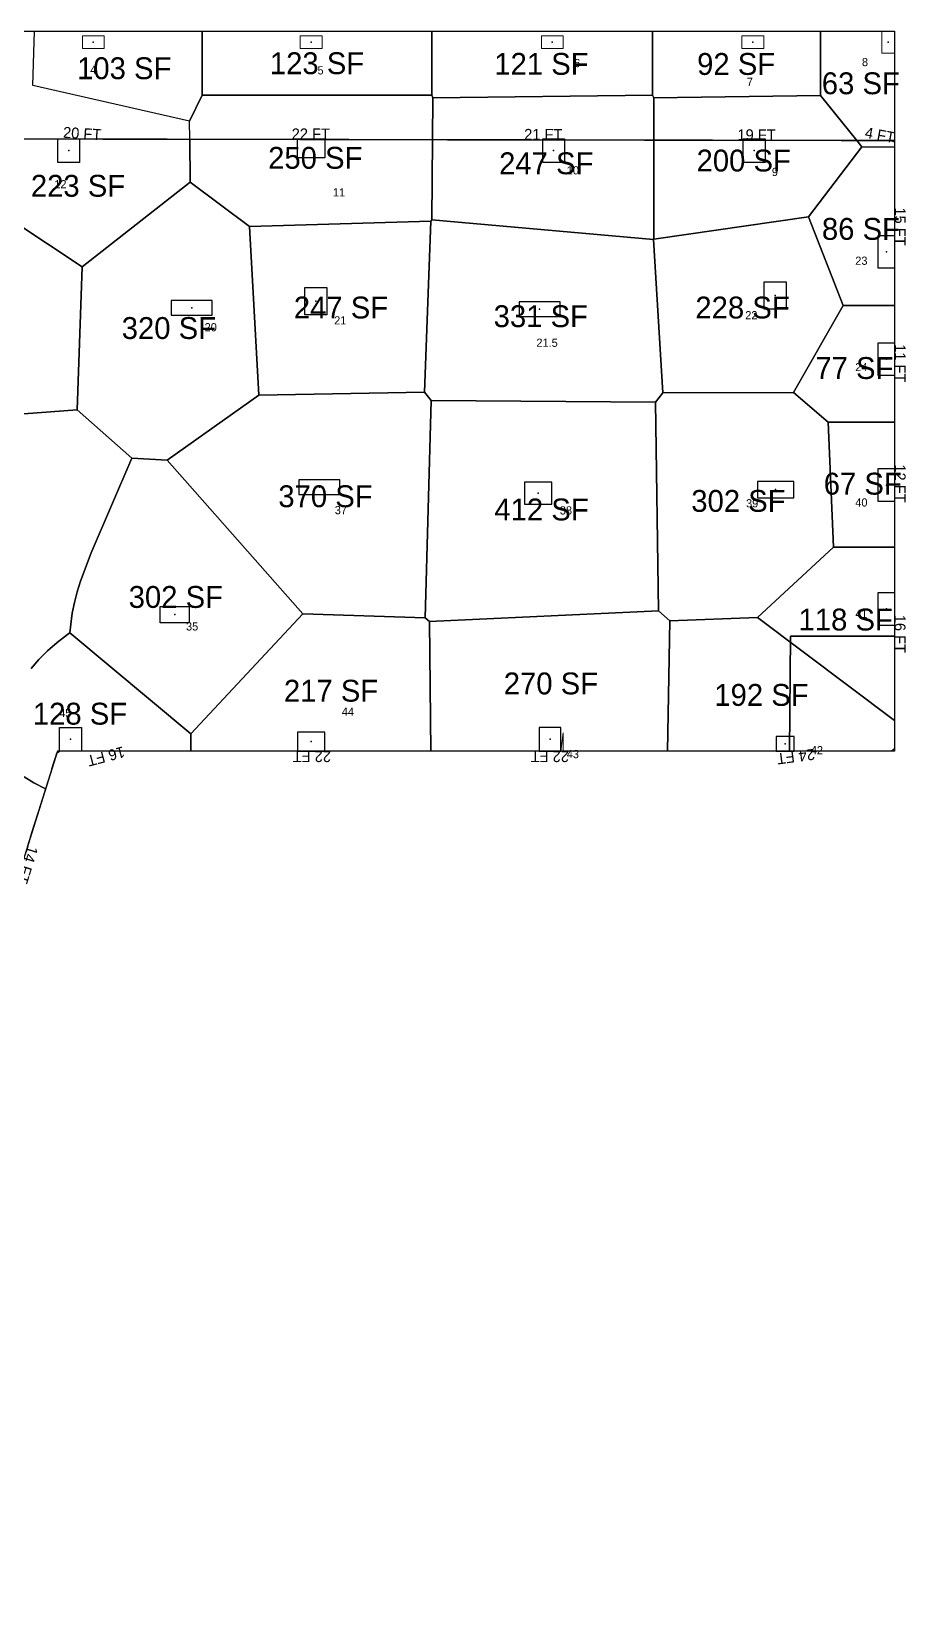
# Model space of a CAD drawing. Header units: metres. Extents: x 29 to 12657, y -13 to 49076.
# Drawn here: x 11687 to 12646, y 12000 to 13716 of the extents above; entities that cross this region are included whole.
import ezdxf
from ezdxf.enums import TextEntityAlignment as Align

# ---------------------------------------------------------------- set-up
doc = ezdxf.new("R2010")
doc.units = ezdxf.units.M
doc.layers.add('COL-IDEN', color=171, linetype='Continuous', lineweight=30)
doc.layers.add('COLS', color=52, linetype='Continuous', lineweight=20)
for name, color, linetype in [('FLOOR_4_AREA_LABELS', 3, 'Continuous'), ('FLOOR_4_BOUNDARY', 5, 'Continuous'), ('FLOOR_4_COLUMNS', 7, 'Continuous'), ('FLOOR_4_FASCADE_COLUMNS', 30, 'Continuous'), ('FLOOR_4_FASCADE_WALLS', 4, 'Continuous'), ('FLOOR_4_LARGE_TRIBUTARY', 6, 'Continuous'), ('FLOOR_4_TRIBUTARY_COL_1', 2, 'Continuous'), ('FLOOR_4_TRIBUTARY_COL_10', 2, 'Continuous'), ('FLOOR_4_TRIBUTARY_COL_11', 2, 'Continuous'), ('FLOOR_4_TRIBUTARY_COL_12', 2, 'Continuous'), ('FLOOR_4_TRIBUTARY_COL_13', 2, 'Continuous'), ('FLOOR_4_TRIBUTARY_COL_2', 2, 'Continuous'), ('FLOOR_4_TRIBUTARY_COL_3', 2, 'Continuous'), ('FLOOR_4_TRIBUTARY_COL_33', 2, 'Continuous'), ('FLOOR_4_TRIBUTARY_COL_34', 2, 'Continuous'), ('FLOOR_4_TRIBUTARY_COL_35', 2, 'Continuous'), ('FLOOR_4_TRIBUTARY_COL_36', 2, 'Continuous'), ('FLOOR_4_TRIBUTARY_COL_38', 2, 'Continuous'), ('FLOOR_4_TRIBUTARY_COL_39', 2, 'Continuous'), ('FLOOR_4_TRIBUTARY_COL_4', 2, 'Continuous'), ('FLOOR_4_TRIBUTARY_COL_40', 2, 'Continuous'), ('FLOOR_4_TRIBUTARY_COL_41', 2, 'Continuous'), ('FLOOR_4_TRIBUTARY_COL_42', 2, 'Continuous'), ('FLOOR_4_TRIBUTARY_COL_43', 2, 'Continuous'), ('FLOOR_4_TRIBUTARY_COL_44', 2, 'Continuous'), ('FLOOR_4_TRIBUTARY_COL_45', 2, 'Continuous'), ('FLOOR_4_TRIBUTARY_COL_46', 2, 'Continuous'), ('FLOOR_4_TRIBUTARY_COL_48', 2, 'Continuous'), ('FLOOR_4_TRIBUTARY_COL_49', 2, 'Continuous'), ('FLOOR_4_TRIBUTARY_COL_5', 2, 'Continuous'), ('FLOOR_4_TRIBUTARY_COL_52', 2, 'Continuous'), ('FLOOR_4_TRIBUTARY_COL_53', 2, 'Continuous'), ('FLOOR_4_WALL_TRIBUTARY_49', 1, 'Continuous'), ('SLAB-BALCONY', 3, 'Continuous'), ('SLAB-RESIDENTIAL', 6, 'Continuous')]:
    doc.layers.add(name, color=color, linetype=linetype)

msp = doc.modelspace()

# ---------------------------------------------------------------- linework, layer by layer
at = {"layer": 'COLS'}
for points in [[(11743.2, 13697.2), (11743.2, 13711.2), (11767.2, 13711.2), (11767.2, 13697.2)], [(11982.2, 13697.2), (11982.2, 13711.2), (12006.2, 13711.2), (12006.2, 13697.2)], [(12246.7, 13697.2), (12246.7, 13711.2), (12270.7, 13711.2), (12270.7, 13697.2)], [(12466.7, 13697.2), (12490.7, 13697.2), (12490.7, 13711.2), (12466.7, 13711.2)], [(12620.2, 13692.2), (12620.2, 13716.2), (12634.2, 13716.2), (12634.2, 13692.2)], [(12270.6, 12946.2), (12270.6, 12926.2), (12268.2, 12926.2)], [(12244.2, 12926.2), (12242.6, 12926.2)]]:
    msp.add_lwpolyline(points, close=True, dxfattribs=at)
at = {"layer": 'COLS', "lineweight": 30}
for points in [[(11716.2, 13572.2), (11716.2, 13598.2), (11740.2, 13598.2), (11740.2, 13572.2)], [(11979.2, 13577.2), (11979.2, 13598.2), (12009.2, 13598.2), (12009.2, 13577.2)], [(12248.2, 13572.2), (12248.2, 13598.2), (12272.2, 13598.2), (12272.2, 13572.2)], [(12468.2, 13572.2), (12468.2, 13598.2), (12492.2, 13598.2), (12492.2, 13572.2)], [(12616.2, 13456.2), (12616.2, 13492.2), (12634.2, 13492.2), (12634.2, 13456.2)], [(11987.2, 13405.1), (11987.2, 13435.1), (12011.2, 13435.1), (12011.2, 13405.1)], [(12491.2, 13411.2), (12491.2, 13441.2), (12515.2, 13441.2), (12515.2, 13411.2)], [(11840.7, 13420.8), (11840.7, 13404.8), (11885.7, 13404.8), (11885.7, 13420.8)], [(12267.2, 13403.1), (12267.2, 13419.1), (12222.2, 13419.1), (12222.2, 13403.1)], [(12616.2, 13338.4), (12616.2, 13374.4), (12634.2, 13374.4), (12634.2, 13338.4)], [(12616.2, 13200.2), (12616.2, 13236.2), (12634.2, 13236.2), (12634.2, 13200.2)], [(12025.7, 13207.9), (12025.7, 13223.9), (11980.7, 13223.9), (11980.7, 13207.9)], [(12228.2, 13197.4), (12258.2, 13197.4), (12258.2, 13221.4), (12228.2, 13221.4)], [(12483.7, 13204.2), (12523.7, 13204.2), (12523.7, 13222.2), (12483.7, 13222.2)], [(12616.2, 13064.2), (12616.2, 13100.2), (12634.2, 13100.2), (12634.2, 13064.2)], [(11828.5, 13067.1), (11828.5, 13085.1), (11860.5, 13085.1), (11860.5, 13067.1)], [(11718.2, 12926.2), (11718.2, 12952.2), (11742.2, 12952.2), (11742.2, 12926.2)], [(11979.2, 12926.2), (12009.2, 12926.2), (12009.2, 12947.2), (11979.2, 12947.2)], [(12244.2, 12926.2), (12268.2, 12926.2), (12268.2, 12952.2), (12244.2, 12952.2)], [(12524.2, 12942.2), (12504.2, 12942.2), (12504.2, 12926.2), (12524.2, 12926.2)]]:
    msp.add_lwpolyline(points, close=True, dxfattribs=at)
at = {"layer": 'FLOOR_4_BOUNDARY'}
for points in [[(10822.4, 13107), (11008, 13656.2), (11028.3, 13716.2), (11115.7, 13716.2), (11637.7, 13716.2), (11636.2, 13598.2), (12634.3, 13596.3), (12634.2, 13052.2), (12634.2, 12926.2), (12519, 12926.2), (12519, 12926.2), (11715.8, 12926.2), (11439.9, 12048.5), (11439.9, 12000.5), (10637.5, 12003.6), (10450.4, 12003.6), (10822.4, 13107)], [(12634.3, 13596.3), (11636.2, 13598.2), (11637.7, 13716.2), (12634.2, 13716.2), (12634.3, 13596.3)]]:
    msp.add_lwpolyline(points, close=True, dxfattribs=at)
at = {"layer": 'FLOOR_4_COLUMNS'}
for p in [(11755.2, 13704.2), (11994.2, 13704.2), (12258.7, 13704.2), (12478.7, 13704.2), (12627.2, 13704.2), (11728.2, 13585.2), (11994.2, 13587.7), (12260.2, 13585.2), (12480.2, 13585.2), (12625.2, 13474.2), (11999.2, 13420.1), (12503.2, 13426.2), (11863.2, 13412.8), (12244.7, 13411.1), (12625.2, 13356.4), (12003.2, 13215.9), (12503.7, 13213.2), (12625.2, 13218.2), (12243.2, 13209.4), (11844.5, 13076.1), (12625.2, 13082.2), (11730.2, 12939.2), (11994.2, 12936.7), (12256.2, 12939.2), (12514.2, 12934.2)]:
    msp.add_point(p, dxfattribs=at)
at = {"layer": 'FLOOR_4_FASCADE_COLUMNS'}
for points in [[(11681.7, 13598.1), (11687.7, 13598.1), (11693.7, 13598.1), (11699.7, 13598.1), (11705.7, 13598.1), (11711.7, 13598), (11717.7, 13598), (11723.7, 13598), (11729.7, 13598), (11735.7, 13598), (11741.7, 13598), (11747.7, 13598), (11753.7, 13598), (11759.7, 13598), (11765.7, 13597.9), (11771.7, 13597.9), (11777.7, 13597.9), (11783.7, 13597.9), (11789.7, 13597.9), (11795.7, 13597.9), (11801.7, 13597.9), (11807.7, 13597.9), (11813.7, 13597.9), (11819.7, 13597.8), (11825.7, 13597.8), (11831.7, 13597.8), (11837.7, 13597.8), (11843.7, 13597.8), (11849.7, 13597.8), (11855.7, 13597.8), (11861.7, 13597.8)], [(11861.7, 13597.8), (11867.7, 13597.8), (11873.7, 13597.7), (11879.7, 13597.7), (11885.7, 13597.7), (11891.7, 13597.7), (11897.7, 13597.7), (11903.7, 13597.7), (11909.7, 13597.7), (11915.7, 13597.7), (11921.7, 13597.7), (11927.7, 13597.6), (11933.7, 13597.6), (11939.7, 13597.6), (11945.7, 13597.6), (11951.7, 13597.6), (11957.7, 13597.6), (11963.7, 13597.6), (11969.7, 13597.6), (11975.7, 13597.6), (11981.7, 13597.5), (11987.7, 13597.5), (11993.7, 13597.5), (11999.7, 13597.5), (12005.7, 13597.5), (12011.7, 13597.5), (12017.7, 13597.5), (12023.7, 13597.5), (12029.7, 13597.5), (12035.7, 13597.4), (12041.7, 13597.4), (12047.7, 13597.4), (12053.7, 13597.4), (12059.7, 13597.4), (12065.7, 13597.4), (12071.7, 13597.4), (12077.7, 13597.4), (12083.7, 13597.4), (12089.7, 13597.3), (12095.7, 13597.3), (12101.7, 13597.3), (12107.7, 13597.3), (12113.7, 13597.3), (12119.7, 13597.3), (12125.7, 13597.3)], [(12125.7, 13597.3), (12131.7, 13597.3), (12137.7, 13597.3), (12143.7, 13597.2), (12149.7, 13597.2), (12155.7, 13597.2), (12161.7, 13597.2), (12167.7, 13597.2), (12173.7, 13597.2), (12179.7, 13597.2), (12185.7, 13597.2), (12191.7, 13597.2), (12197.7, 13597.1), (12203.7, 13597.1), (12209.7, 13597.1), (12215.7, 13597.1), (12221.7, 13597.1), (12227.7, 13597.1), (12233.7, 13597.1), (12239.7, 13597.1), (12245.7, 13597.1), (12251.7, 13597), (12257.7, 13597), (12263.7, 13597), (12269.7, 13597), (12275.7, 13597), (12281.7, 13597), (12287.7, 13597), (12293.7, 13597), (12299.7, 13597), (12305.7, 13596.9), (12311.7, 13596.9), (12317.7, 13596.9), (12323.7, 13596.9), (12329.7, 13596.9), (12335.7, 13596.9), (12341.7, 13596.9), (12347.7, 13596.9), (12353.7, 13596.9), (12359.7, 13596.8), (12365.7, 13596.8), (12371.7, 13596.8)], [(12371.7, 13596.8), (12377.7, 13596.8), (12383.7, 13596.8), (12389.7, 13596.8), (12395.7, 13596.8), (12401.7, 13596.8), (12407.7, 13596.8), (12413.7, 13596.7), (12419.7, 13596.7), (12425.7, 13596.7), (12431.7, 13596.7), (12437.7, 13596.7), (12443.7, 13596.7), (12449.7, 13596.7), (12455.7, 13596.7), (12461.7, 13596.7), (12467.7, 13596.6), (12473.7, 13596.6), (12479.7, 13596.6), (12485.7, 13596.6), (12491.7, 13596.6), (12497.7, 13596.6), (12503.7, 13596.6), (12509.7, 13596.6), (12515.7, 13596.6), (12521.7, 13596.5), (12527.7, 13596.5), (12533.7, 13596.5), (12539.7, 13596.5), (12545.7, 13596.5), (12551.7, 13596.5), (12557.7, 13596.5), (12563.7, 13596.5), (12569.7, 13596.5), (12575.7, 13596.4), (12581.7, 13596.4), (12587.7, 13596.4), (12593.7, 13596.4)], [(12593.7, 13596.4), (12599.7, 13596.4), (12605.7, 13596.4), (12611.7, 13596.4), (12617.7, 13596.4), (12623.7, 13596.4), (12629.7, 13596.3), (12634.3, 13594.9), (12634.3, 13588.9)], [(12634.3, 13588.9), (12634.3, 13582.9), (12634.3, 13576.9), (12634.3, 13570.9), (12634.3, 13564.9), (12634.3, 13558.9), (12634.3, 13552.9), (12634.3, 13546.9), (12634.3, 13540.9), (12634.3, 13534.9), (12634.3, 13528.9), (12634.3, 13522.9), (12634.3, 13516.9), (12634.3, 13510.9), (12634.3, 13504.9), (12634.3, 13498.9), (12634.3, 13492.9), (12634.3, 13486.9), (12634.3, 13480.9), (12634.3, 13474.9), (12634.3, 13468.9), (12634.3, 13462.9), (12634.3, 13456.9), (12634.3, 13450.9), (12634.3, 13444.9), (12634.3, 13438.9), (12634.3, 13432.9), (12634.3, 13426.9), (12634.3, 13420.9), (12634.3, 13414.9)], [(12634.3, 13414.9), (12634.3, 13408.9), (12634.3, 13402.9), (12634.3, 13396.9), (12634.3, 13390.9), (12634.3, 13384.9), (12634.3, 13378.9), (12634.3, 13372.9), (12634.3, 13366.9), (12634.3, 13360.9), (12634.3, 13354.9), (12634.3, 13348.9), (12634.3, 13342.9), (12634.3, 13336.9), (12634.3, 13330.9), (12634.3, 13324.9), (12634.3, 13318.9), (12634.3, 13312.9), (12634.3, 13306.9), (12634.3, 13300.9), (12634.3, 13294.9), (12634.3, 13288.9)], [(12634.3, 13288.9), (12634.3, 13282.9), (12634.3, 13276.9), (12634.3, 13270.9), (12634.3, 13264.9), (12634.3, 13258.9), (12634.3, 13252.9), (12634.3, 13246.9), (12634.3, 13240.9), (12634.3, 13234.9), (12634.3, 13228.9), (12634.3, 13222.9), (12634.3, 13216.9), (12634.3, 13210.9), (12634.3, 13204.9), (12634.2, 13198.9), (12634.2, 13192.9), (12634.2, 13186.9), (12634.2, 13180.9), (12634.2, 13174.9), (12634.2, 13168.9), (12634.2, 13162.9), (12634.2, 13156.9), (12634.2, 13150.9)], [(12634.2, 13150.9), (12634.2, 13144.9), (12634.2, 13138.9), (12634.2, 13132.9), (12634.2, 13126.9), (12634.2, 13120.9), (12634.2, 13114.9), (12634.2, 13108.9), (12634.2, 13102.9), (12634.2, 13096.9), (12634.2, 13090.9), (12634.2, 13084.9), (12634.2, 13078.9), (12634.2, 13072.9), (12634.2, 13066.9), (12634.2, 13060.9), (12634.2, 13054.9), (12634.2, 13048.9), (12634.2, 13042.9), (12634.2, 13036.9), (12634.2, 13030.9), (12634.2, 13024.9), (12634.2, 13018.9), (12634.2, 13012.9), (12634.2, 13006.9), (12634.2, 13000.9), (12634.2, 12994.9), (12634.2, 12988.9), (12634.2, 12982.9), (12634.2, 12976.9), (12634.2, 12970.9), (12634.2, 12964.9), (12634.2, 12958.9)], [(12634.2, 12958.9), (12634.2, 12952.9), (12634.2, 12946.9), (12634.2, 12940.9), (12634.2, 12934.9), (12634.2, 12928.9), (12631, 12926.2), (12625, 12926.2), (12619, 12926.2), (12613, 12926.2), (12607, 12926.2), (12601, 12926.2), (12595, 12926.2), (12589, 12926.2), (12583, 12926.2), (12577, 12926.2), (12571, 12926.2), (12565, 12926.2), (12559, 12926.2), (12553, 12926.2), (12547, 12926.2), (12541, 12926.2), (12535, 12926.2), (12529, 12926.2), (12523, 12926.2), (12517, 12926.2), (12511, 12926.2), (12505, 12926.2), (12499, 12926.2), (12493, 12926.2), (12487, 12926.2), (12481, 12926.2), (12475, 12926.2), (12469, 12926.2), (12463, 12926.2), (12457, 12926.2), (12451, 12926.2), (12445, 12926.2), (12439, 12926.2), (12433, 12926.2), (12427, 12926.2), (12421, 12926.2), (12415, 12926.2), (12409, 12926.2), (12403, 12926.2), (12397, 12926.2), (12391, 12926.2), (12385, 12926.2)], [(11863, 12926.2), (11857, 12926.2), (11851, 12926.2), (11845, 12926.2), (11839, 12926.2), (11833, 12926.2), (11827, 12926.2), (11821, 12926.2), (11815, 12926.2), (11809, 12926.2), (11803, 12926.2), (11797, 12926.2), (11791, 12926.2), (11785, 12926.2), (11779, 12926.2), (11773, 12926.2), (11767, 12926.2), (11761, 12926.2), (11755, 12926.2), (11749, 12926.2), (11743, 12926.2), (11737, 12926.2), (11731, 12926.2), (11725, 12926.2), (11719, 12926.2), (11714.9, 12923.5), (11713.1, 12917.8), (11711.3, 12912.1), (11709.5, 12906.3), (11707.7, 12900.6), (11705.9, 12894.9), (11704.1, 12889.2), (11702.3, 12883.4)], [(12127, 12926.2), (12121, 12926.2), (12115, 12926.2), (12109, 12926.2), (12103, 12926.2), (12097, 12926.2), (12091, 12926.2), (12085, 12926.2), (12079, 12926.2), (12073, 12926.2), (12067, 12926.2), (12061, 12926.2), (12055, 12926.2), (12049, 12926.2), (12043, 12926.2), (12037, 12926.2), (12031, 12926.2), (12025, 12926.2), (12019, 12926.2), (12013, 12926.2), (12007, 12926.2), (12001, 12926.2), (11995, 12926.2), (11989, 12926.2), (11983, 12926.2), (11977, 12926.2), (11971, 12926.2), (11965, 12926.2), (11959, 12926.2), (11953, 12926.2), (11947, 12926.2), (11941, 12926.2), (11935, 12926.2), (11929, 12926.2), (11923, 12926.2), (11917, 12926.2), (11911, 12926.2), (11905, 12926.2), (11899, 12926.2), (11893, 12926.2), (11887, 12926.2), (11881, 12926.2), (11875, 12926.2), (11869, 12926.2), (11863, 12926.2)], [(12385, 12926.2), (12379, 12926.2), (12373, 12926.2), (12367, 12926.2), (12361, 12926.2), (12355, 12926.2), (12349, 12926.2), (12343, 12926.2), (12337, 12926.2), (12331, 12926.2), (12325, 12926.2), (12319, 12926.2), (12313, 12926.2), (12307, 12926.2), (12301, 12926.2), (12295, 12926.2), (12289, 12926.2), (12283, 12926.2), (12277, 12926.2), (12271, 12926.2), (12265, 12926.2), (12259, 12926.2), (12253, 12926.2), (12247, 12926.2), (12241, 12926.2), (12235, 12926.2), (12229, 12926.2), (12223, 12926.2), (12217, 12926.2), (12211, 12926.2), (12205, 12926.2), (12199, 12926.2), (12193, 12926.2), (12187, 12926.2), (12181, 12926.2), (12175, 12926.2), (12169, 12926.2), (12163, 12926.2), (12157, 12926.2), (12151, 12926.2), (12145, 12926.2), (12139, 12926.2), (12133, 12926.2), (12127, 12926.2)]]:
    msp.add_lwpolyline(points, dxfattribs=at)
at = {"layer": 'FLOOR_4_FASCADE_WALLS'}
msp.add_lwpolyline([(11702.3, 12883.4), (11700.5, 12877.7), (11698.7, 12872), (11696.9, 12866.3), (11695.1, 12860.5), (11693.3, 12854.8), (11691.5, 12849.1), (11689.7, 12843.4), (11687.9, 12837.6), (11686.1, 12831.9)], dxfattribs=at)
at = {"layer": 'FLOOR_4_LARGE_TRIBUTARY'}
for points in [[(11874.7, 13645.9), (11860.9, 13617.6), (11688.9, 13656.7), (11690.8, 13716.2), (11874.7, 13716.2), (11874.7, 13645.9)], [(12126.5, 13645.9), (11874.7, 13645.9), (11874.7, 13716.2), (12126.5, 13716.2), (12126.5, 13645.9)], [(12368.7, 13646), (12127.7, 13643), (12126.5, 13645.9), (12126.5, 13716.2), (12368.7, 13716.2), (12368.7, 13646)], [(12553, 13645.6), (12370.2, 13643.3), (12368.7, 13646), (12368.7, 13716.2), (12553, 13716.2), (12553, 13645.6)], [(12598.4, 13589.4), (12592.8, 13596.4), (12553, 13645.6), (12553, 13716.2), (12634.2, 13716.2), (12634.3, 13596.3), (12634.3, 13589.1), (12598.4, 13589.4)], [(11874.7, 13645.9), (12126.5, 13645.9), (12127.7, 13643), (12127.3, 13597.3), (12126.5, 13509.3), (12125.4, 13507.7), (11926.7, 13501.8), (11861.6, 13550.6), (11861.1, 13597.8), (11860.9, 13617.6), (11874.7, 13645.9)], [(12370.2, 13596.8), (12370.2, 13488.1), (12369.9, 13487.7), (12126.5, 13509.3), (12127.3, 13597.3), (12127.7, 13643), (12368.7, 13646), (12370.2, 13643.3), (12370.2, 13596.8)], [(12370.2, 13596.8), (12370.2, 13643.3), (12553, 13645.6), (12592.8, 13596.4), (12598.4, 13589.4), (12539.7, 13512.6), (12370.2, 13488.1), (12370.2, 13596.8)], [(11616.6, 13596.3), (11636.4, 13612.9), (11636.2, 13598.2), (11861.1, 13597.8), (11861.6, 13550.6), (11743, 13457.7), (11627.4, 13534), (11616.6, 13596.3)], [(12577.9, 13415.3), (12539.7, 13512.6), (12598.4, 13589.4), (12634.3, 13589.1), (12634.3, 13415.3), (12577.9, 13415.3)], [(11737.6, 13300.9), (11743, 13457.7), (11861.6, 13550.6), (11926.7, 13501.8), (11936.6, 13316.7), (11836.3, 13245.4), (11797.3, 13247.6), (11737.6, 13300.9)], [(11485.2, 13416.9), (11627.4, 13534), (11743, 13457.7), (11737.6, 13300.9), (11679.1, 13296.3), (11666.3, 13295.8), (11653.7, 13295.9), (11641.2, 13296.6), (11629, 13297.8), (11616.9, 13299.7), (11605.1, 13302.1), (11593.4, 13305), (11582, 13308.6), (11570.7, 13312.7), (11559.6, 13317.4), (11517.9, 13337.6), (11484.1, 13369.7), (11485.2, 13416.9)], [(11926.7, 13501.8), (12125.4, 13507.7), (12118.5, 13320.3), (11936.6, 13316.7), (11926.7, 13501.8)], [(12125.4, 13507.7), (12126.5, 13509.3), (12369.9, 13487.7), (12379.8, 13319.4), (12372.1, 13309.3), (12125.9, 13311.1), (12118.5, 13320.3), (12125.4, 13507.7)], [(12369.9, 13487.7), (12370.2, 13488.1), (12539.7, 13512.6), (12577.9, 13415.3), (12523.3, 13319.7), (12379.8, 13319.4), (12369.9, 13487.7)], [(12561.5, 13287.3), (12523.3, 13319.7), (12577.9, 13415.3), (12634.3, 13415.3), (12634.3, 13287.3), (12561.5, 13287.3)], [(11936.6, 13316.7), (12118.5, 13320.3), (12125.9, 13311.1), (12119.4, 13072.4), (11984.9, 13076.8), (11836.3, 13245.4), (11936.6, 13316.7)], [(12379.8, 13319.4), (12523.3, 13319.7), (12561.5, 13287.3), (12567.2, 13150.2), (12483.7, 13072.7), (12387.8, 13069.1), (12375.4, 13080.3), (12372.1, 13309.3), (12379.8, 13319.4)], [(12125.9, 13311.1), (12372.1, 13309.3), (12375.4, 13080.3), (12124, 13068.3), (12119.4, 13072.4), (12125.9, 13311.1)], [(12567.2, 13150.2), (12561.5, 13287.3), (12634.3, 13287.3), (12634.2, 13150.2), (12567.2, 13150.2)], [(11730.4, 13065.6), (11732.1, 13077.7), (11734.5, 13089.5), (11737.5, 13101.2), (11741.1, 13112.6), (11752.9, 13143.8), (11797.3, 13247.6), (11836.3, 13245.4), (11984.9, 13076.8), (11862.3, 12945.1), (11729.5, 13055.9), (11730.4, 13065.6)], [(12483.7, 13072.7), (12567.2, 13150.2), (12634.2, 13150.2), (12634.2, 13052.2), (12634.2, 12959.8), (12483.7, 13072.7)], [(11862.3, 12945.1), (11984.9, 13076.8), (12119.4, 13072.4), (12124, 13068.3), (12125.3, 12926.2), (11862.1, 12926.2), (11862.3, 12945.1)], [(12124, 13068.3), (12375.4, 13080.3), (12387.8, 13069.1), (12385, 12926.2), (12125.3, 12926.2), (12124, 13068.3)], [(12387.8, 13069.1), (12483.7, 13072.7), (12634.2, 12959.8), (12634.2, 12926.2), (12519, 12926.2), (12519, 12926.2), (12385, 12926.2), (12387.8, 13069.1)]]:
    msp.add_lwpolyline(points, close=True, dxfattribs=at)
for points in [[(11679.1, 13296.3), (11737.6, 13300.9), (11797.3, 13247.6), (11752.9, 13143.8), (11741.1, 13112.6), (11737.5, 13101.2), (11734.5, 13089.5), (11732.1, 13077.7), (11730.4, 13065.6), (11729.5, 13055.9), (11726.9, 13054.1), (11715.6, 13045.3), (11705.1, 13036.1), (11695.6, 13026.7), (11686.9, 13017)], [(11686.9, 13017), (11695.6, 13026.7), (11705.1, 13036.1), (11715.6, 13045.3), (11726.9, 13054.1), (11729.5, 13055.9), (11862.3, 12945.1), (11862.1, 12926.2), (11715.8, 12926.2), (11702.8, 12884.9), (11689.9, 12891.4), (11679.4, 12898)], [(11679.4, 12898), (11689.9, 12891.4), (11702.8, 12884.9), (11695, 12860.1), (11682.6, 12820.7)]]:
    msp.add_lwpolyline(points, dxfattribs=at)
at = {"layer": 'FLOOR_4_TRIBUTARY_COL_1'}
msp.add_lwpolyline([(11737.6, 13300.9), (11743, 13457.7), (11861.6, 13550.6), (11926.7, 13501.8), (11936.6, 13316.7), (11836.3, 13245.4), (11797.3, 13247.6), (11737.6, 13300.9)], close=True, dxfattribs=at)
at = {"layer": 'FLOOR_4_TRIBUTARY_COL_10'}
msp.add_lwpolyline([(12126.5, 13645.9), (11874.7, 13645.9), (11874.7, 13716.2), (12126.5, 13716.2), (12126.5, 13645.9)], close=True, dxfattribs=at)
at = {"layer": 'FLOOR_4_TRIBUTARY_COL_11'}
msp.add_lwpolyline([(12553, 13645.6), (12370.2, 13643.3), (12368.7, 13646), (12368.7, 13716.2), (12553, 13716.2), (12553, 13645.6)], close=True, dxfattribs=at)
at = {"layer": 'FLOOR_4_TRIBUTARY_COL_12'}
msp.add_lwpolyline([(12368.7, 13646), (12127.7, 13643), (12126.5, 13645.9), (12126.5, 13716.2), (12368.7, 13716.2), (12368.7, 13646)], close=True, dxfattribs=at)
at = {"layer": 'FLOOR_4_TRIBUTARY_COL_13'}
msp.add_lwpolyline([(12598.4, 13589.4), (12592.8, 13596.4), (12553, 13645.6), (12553, 13716.2), (12634.2, 13716.2), (12634.3, 13596.3), (12634.3, 13589.1), (12598.4, 13589.4)], close=True, dxfattribs=at)
at = {"layer": 'FLOOR_4_TRIBUTARY_COL_2'}
msp.add_lwpolyline([(11936.6, 13316.7), (12118.5, 13320.3), (12125.9, 13311.1), (12119.4, 13072.4), (11984.9, 13076.8), (11836.3, 13245.4), (11936.6, 13316.7)], close=True, dxfattribs=at)
at = {"layer": 'FLOOR_4_TRIBUTARY_COL_3'}
msp.add_lwpolyline([(12124, 13068.3), (12375.4, 13080.3), (12387.8, 13069.1), (12385, 12926.2), (12125.3, 12926.2), (12124, 13068.3)], close=True, dxfattribs=at)
at = {"layer": 'FLOOR_4_TRIBUTARY_COL_33'}
msp.add_lwpolyline([(12483.7, 13072.7), (12567.2, 13150.2), (12634.2, 13150.2), (12634.2, 13052.2), (12634.2, 12959.8), (12483.7, 13072.7)], close=True, dxfattribs=at)
at = {"layer": 'FLOOR_4_TRIBUTARY_COL_34'}
msp.add_lwpolyline([(12577.9, 13415.3), (12539.7, 13512.6), (12598.4, 13589.4), (12634.3, 13589.1), (12634.3, 13415.3), (12577.9, 13415.3)], close=True, dxfattribs=at)
at = {"layer": 'FLOOR_4_TRIBUTARY_COL_35'}
msp.add_lwpolyline([(12561.5, 13287.3), (12523.3, 13319.7), (12577.9, 13415.3), (12634.3, 13415.3), (12634.3, 13287.3), (12561.5, 13287.3)], close=True, dxfattribs=at)
at = {"layer": 'FLOOR_4_TRIBUTARY_COL_36'}
msp.add_lwpolyline([(12567.2, 13150.2), (12561.5, 13287.3), (12634.3, 13287.3), (12634.2, 13150.2), (12567.2, 13150.2)], close=True, dxfattribs=at)
at = {"layer": 'FLOOR_4_TRIBUTARY_COL_38'}
msp.add_lwpolyline([(11485.2, 13416.9), (11627.4, 13534), (11743, 13457.7), (11737.6, 13300.9), (11679.1, 13296.3), (11666.3, 13295.8), (11653.7, 13295.9), (11641.2, 13296.6), (11629, 13297.8), (11616.9, 13299.7), (11605.1, 13302.1), (11593.4, 13305), (11582, 13308.6), (11570.7, 13312.7), (11559.6, 13317.4), (11517.9, 13337.6), (11484.1, 13369.7), (11485.2, 13416.9)], close=True, dxfattribs=at)
at = {"layer": 'FLOOR_4_TRIBUTARY_COL_39'}
msp.add_lwpolyline([(11926.7, 13501.8), (12125.4, 13507.7), (12118.5, 13320.3), (11936.6, 13316.7), (11926.7, 13501.8)], close=True, dxfattribs=at)
at = {"layer": 'FLOOR_4_TRIBUTARY_COL_4'}
msp.add_lwpolyline([(12125.4, 13507.7), (12126.5, 13509.3), (12369.9, 13487.7), (12379.8, 13319.4), (12372.1, 13309.3), (12125.9, 13311.1), (12118.5, 13320.3), (12125.4, 13507.7)], close=True, dxfattribs=at)
at = {"layer": 'FLOOR_4_TRIBUTARY_COL_40'}
msp.add_lwpolyline([(11874.7, 13645.9), (12126.5, 13645.9), (12127.7, 13643), (12127.3, 13597.3), (12126.5, 13509.3), (12125.4, 13507.7), (11926.7, 13501.8), (11861.6, 13550.6), (11861.1, 13597.8), (11860.9, 13617.6), (11874.7, 13645.9)], close=True, dxfattribs=at)
at = {"layer": 'FLOOR_4_TRIBUTARY_COL_41'}
msp.add_lwpolyline([(11862.3, 12945.1), (11984.9, 13076.8), (12119.4, 13072.4), (12124, 13068.3), (12125.3, 12926.2), (11862.1, 12926.2), (11862.3, 12945.1)], close=True, dxfattribs=at)
at = {"layer": 'FLOOR_4_TRIBUTARY_COL_42'}
msp.add_lwpolyline([(12125.9, 13311.1), (12372.1, 13309.3), (12375.4, 13080.3), (12124, 13068.3), (12119.4, 13072.4), (12125.9, 13311.1)], close=True, dxfattribs=at)
at = {"layer": 'FLOOR_4_TRIBUTARY_COL_43'}
msp.add_lwpolyline([(12370.2, 13596.8), (12370.2, 13488.1), (12369.9, 13487.7), (12126.5, 13509.3), (12127.3, 13597.3), (12127.7, 13643), (12368.7, 13646), (12370.2, 13643.3), (12370.2, 13596.8)], close=True, dxfattribs=at)
at = {"layer": 'FLOOR_4_TRIBUTARY_COL_44'}
msp.add_lwpolyline([(11730.4, 13065.6), (11732.1, 13077.7), (11734.5, 13089.5), (11737.5, 13101.2), (11741.1, 13112.6), (11752.9, 13143.8), (11797.3, 13247.6), (11836.3, 13245.4), (11984.9, 13076.8), (11862.3, 12945.1), (11729.5, 13055.9), (11730.4, 13065.6)], close=True, dxfattribs=at)
at = {"layer": 'FLOOR_4_TRIBUTARY_COL_45'}
msp.add_lwpolyline([(12369.9, 13487.7), (12370.2, 13488.1), (12539.7, 13512.6), (12577.9, 13415.3), (12523.3, 13319.7), (12379.8, 13319.4), (12369.9, 13487.7)], close=True, dxfattribs=at)
at = {"layer": 'FLOOR_4_TRIBUTARY_COL_46'}
msp.add_lwpolyline([(12379.8, 13319.4), (12523.3, 13319.7), (12561.5, 13287.3), (12567.2, 13150.2), (12483.7, 13072.7), (12387.8, 13069.1), (12375.4, 13080.3), (12372.1, 13309.3), (12379.8, 13319.4)], close=True, dxfattribs=at)
at = {"layer": 'FLOOR_4_TRIBUTARY_COL_48'}
msp.add_lwpolyline([(11616.6, 13596.3), (11636.4, 13612.9), (11636.2, 13598.2), (11861.1, 13597.8), (11861.6, 13550.6), (11743, 13457.7), (11627.4, 13534), (11616.6, 13596.3)], close=True, dxfattribs=at)
at = {"layer": 'FLOOR_4_TRIBUTARY_COL_49'}
msp.add_lwpolyline([(11686.9, 13017), (11695.6, 13026.7), (11705.1, 13036.1), (11715.6, 13045.3), (11726.9, 13054.1), (11729.5, 13055.9), (11862.3, 12945.1), (11862.1, 12926.2), (11715.8, 12926.2), (11702.8, 12884.9), (11689.9, 12891.4), (11679.4, 12898)], dxfattribs=at)
at = {"layer": 'FLOOR_4_TRIBUTARY_COL_5'}
msp.add_lwpolyline([(12387.8, 13069.1), (12483.7, 13072.7), (12634.2, 12959.8), (12634.2, 12926.2), (12519, 12926.2), (12519, 12926.2), (12385, 12926.2), (12387.8, 13069.1)], close=True, dxfattribs=at)
at = {"layer": 'FLOOR_4_TRIBUTARY_COL_52'}
msp.add_lwpolyline([(11874.7, 13645.9), (11860.9, 13617.6), (11688.9, 13656.7), (11690.8, 13716.2), (11874.7, 13716.2), (11874.7, 13645.9)], close=True, dxfattribs=at)
at = {"layer": 'FLOOR_4_TRIBUTARY_COL_53'}
msp.add_lwpolyline([(12370.2, 13596.8), (12370.2, 13643.3), (12553, 13645.6), (12592.8, 13596.4), (12598.4, 13589.4), (12539.7, 13512.6), (12370.2, 13488.1), (12370.2, 13596.8)], close=True, dxfattribs=at)
at = {"layer": 'FLOOR_4_WALL_TRIBUTARY_49'}
for points in [[(11679.1, 13296.3), (11737.6, 13300.9), (11797.3, 13247.6), (11752.9, 13143.8), (11741.1, 13112.6), (11737.5, 13101.2), (11734.5, 13089.5), (11732.1, 13077.7), (11730.4, 13065.6), (11729.5, 13055.9), (11726.9, 13054.1), (11715.6, 13045.3), (11705.1, 13036.1), (11695.6, 13026.7), (11686.9, 13017)], [(11679.4, 12898), (11689.9, 12891.4), (11702.8, 12884.9), (11695, 12860.1), (11682.6, 12820.7)]]:
    msp.add_lwpolyline(points, dxfattribs=at)
at = {"layer": 'SLAB-BALCONY'}
for points in [[(11636.2, 13598.2), (11637.7, 13716.2), (12634.2, 13716.2), (12634.3, 13596.3)], [(12520.2, 13052.2), (12634.2, 13052.2), (12634.2, 12926.2), (12519, 12926.2)]]:
    msp.add_lwpolyline(points, close=True, dxfattribs=at)
at = {"layer": 'SLAB-RESIDENTIAL'}
msp.add_lwpolyline([(10637.5, 12003.6), (10978.6, 13054.2), (10822.4, 13107), (11008, 13656.2), (11115.7, 13656.2), (11115.7, 13716.2), (11637.7, 13716.2), (11636.2, 13598.2), (12634.3, 13596.3), (12634.2, 13052.2), (12520.2, 13052.2), (12519, 12926.2), (11715.8, 12926.2), (11439.9, 12048.5), (11439.9, 12000.5)], close=True, dxfattribs=at)

# ---------------------------------------------------------------- texts
at = {"layer": 'COL-IDEN', "char_height": 9, "attachment_point": 1}
for s, insert, width in [('4', (11751.8, 13678.5), 8.484), ('5', (12001.1, 13677.8), 8.484), ('6', (12282.7, 13685.8), 8.484), ('8', (12598.4, 13686.9), 19.998), ('7', (12472.1, 13665.1), 8.484), ('10', (12274.6, 13568.1), 16.968), ('9', (12499.6, 13566.3), 16.968), ('12', (11712.4, 13552.8), 16.968), ('11', (12018.1, 13543.9), 16.968), ('23', (12591.1, 13468.9), 16.968), ('21', (12019.4, 13403.4), 16.968), ('22', (12470.4, 13409.1), 16.968), ('20', (11877.3, 13395.9), 16.968), ('21.5', (12241.3, 13378.9), 19.998), ('24', (12591.1, 13352.2), 16.968), ('37', (12020.1, 13195.2), 16.968), ('38', (12267, 13194.9), 16.968), ('39', (12471.3, 13202.7), 16.968), ('40', (12591.1, 13203.6), 16.968), ('41', (12591.1, 13081.5), 16.968), ('35', (11856.9, 13067.6), 16.968), ('45', (11717.7, 12972.6), 16.968), ('44', (12027.8, 12974), 16.968), ('43', (12274.6, 12927.5), 16.968), ('42', (12542.3, 12931.7), 16.968)]:
    msp.add_mtext(s, dxfattribs=dict(at, insert=insert, width=width))
at = {"layer": 'FLOOR_4_AREA_LABELS'}
for s, p in [('123 SF', (12000.6, 13681.1)), ('121 SF', (12246.8, 13680.4)), ('92 SF', (12460.4, 13680.3)), ('103 SF', (11789.1, 13675.6)), ('63 SF', (12597.2, 13659.1)), ('250 SF', (11998.7, 13577.3)), ('247 SF', (12252.1, 13571.3)), ('200 SF', (12468.7, 13574.3)), ('223 SF', (11738.4, 13546.6)), ('86 SF', (12597.3, 13499.3)), ('247 SF', (12026.9, 13413)), ('228 SF', (12467.4, 13413)), ('320 SF', (11838.1, 13390.5)), ('331 SF', (12246.1, 13403.5)), ('77 SF', (12590.1, 13346.6)), ('67 SF', (12599.3, 13219.7)), ('370 SF', (12009.9, 13205.9)), ('302 SF', (12462.9, 13200.8)), ('412 SF', (12246.9, 13191.4)), ('302 SF', (11845.7, 13095.4)), ('118 SF', (12580.6, 13070.6)), ('270 SF', (12257.2, 13000.5)), ('217 SF', (12016, 12992.5)), ('192 SF', (12488.2, 12987.9)), ('128 SF', (11740.6, 12967.3))]:
    msp.add_text(s, height=24, dxfattribs=at).set_placement(p, align=Align.MIDDLE_CENTER)
at = {"layer": 'FLOOR_4_FASCADE_COLUMNS'}
for s, rotation, p in [('20 FT', -3.7804, (11743, 13604)), ('22 FT', -0.1061, (11993.8, 13603.5)), ('21 FT', -0.1061, (12248.8, 13603)), ('19 FT', -0.1061, (12482.8, 13602.6)), ('4 FT', -10.4266, (12618.2, 13602.3)), ('15 FT', -90.0136, (12640.3, 13501.9)), ('11 FT', -90.0136, (12640.3, 13351.9)), ('12 FT', -90.0136, (12640.3, 13219.9)), ('16 FT', -90.007, (12640.2, 13054.9)), ('16 FT', -165.0993, (11769.1, 12920.4)), ('22 FT', -180, (11995, 12920.2)), ('22 FT', -180, (12256, 12920.2)), ('24 FT', -172.5131, (12525.9, 12920.2))]:
    msp.add_text(s, height=12, rotation=rotation, dxfattribs=at).set_placement(p, align=Align.MIDDLE_CENTER)
at = {"layer": 'FLOOR_4_FASCADE_WALLS'}
msp.add_text('14 FT', height=12, rotation=-107.4476, dxfattribs=at).set_placement((11682.9, 12801.5), align=Align.MIDDLE_CENTER)

doc.saveas('drawing.dxf')
